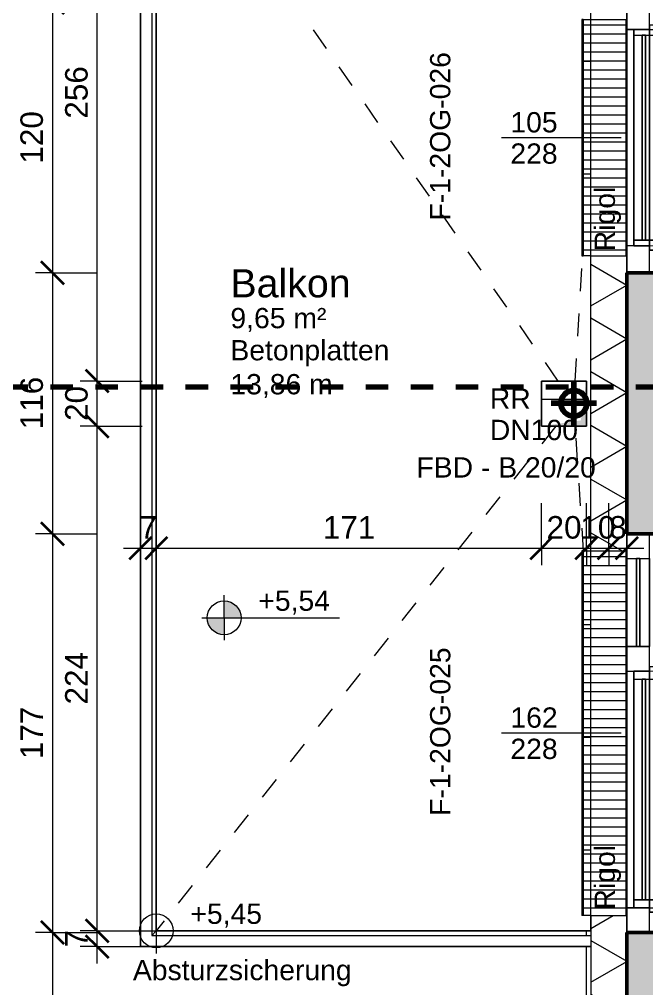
# Model space of a CAD drawing. Header units: metres. Extents: x 3 to 50, y 58.8 to 100.4.
# Drawn here: x 5.125 to 7.91, y 82.202 to 86.504 of the extents above; entities that cross this region are included whole.
import ezdxf

# ---------------------------------------------------------------- set-up
doc = ezdxf.new("R2010")
doc.units = ezdxf.units.M
for name, pattern in [('Achse', [0.009, 0.005, -0.002, 0, -0.002]), ('Verdeckt', [0.003, 0.002, -0.001]), ('Verdeckt Unten', [0.005, 0.003, -0.002])]:
    doc.linetypes.add(name, pattern=pattern)
for name, color, linetype, lineweight in [('A-DETL-GENF_', 92, 'Continuous', 13), ('A-FLOR-HRAL', 11, 'Continuous', 5), ('A-GLAZ-IDEN_', 152, 'Continuous', 9), ('A_2D', 7, 'Continuous', 13), ('A_Bemassung-50_', 4, 'Continuous', 9), ('A_Bemassung_', 4, 'Continuous', 9), ('A_Beschriftung_', 7, 'Continuous', 9), ('A_Decken', 8, 'Continuous', 13), ('A_Durchbruch_', 7, 'Continuous', 5), ('A_Gelaender', 7, 'Continuous', 13), ('A_Raeume', 7, 'Continuous', 13), ('A_Raeume_', 7, 'Continuous', 5), ('A_Raeume_Beschriftung_', 7, 'Continuous', 9), ('A_Waende', 7, 'Continuous', 13), ('G-ANNO-DIMS_', 111, 'Continuous', 9), ('G-ANNO-SYMB_', 111, 'Continuous', 9), ('M-EQPM', 50, 'Continuous', 5), ('M-EQPM-IDEN_', 50, 'Continuous', 9), ('P-PIPE', 3, 'Continuous', 5), ('P-PIPE-CNTR', 3, 'Continuous', 5), ('P-PIPE-IDEN_', 2, 'Continuous', 9), ('Text', 130, 'Continuous', 9)]:
    doc.layers.add(name, color=color, linetype=linetype, lineweight=lineweight)
doc.styles.add('Arial_2', font='arial.ttf', dxfattribs={"height": 0.125})
doc.styles.add('Arial_3', font='arial.ttf', dxfattribs={"height": 0.09})
doc.styles.add('Arial_5', font='arial.ttf', dxfattribs={"height": 0.1})
doc.dimstyles.new('WGA-Bemaßung', dxfattribs={"dimscale": 0.3048, "dimtxt": 0.102026, "dimasz": 0.328084, "dimexe": 0.246063, "dimexo": 0.0625, "dimgap": 0.04101, "dimtad": 1, "dimdec": 1, "dimlfac": 100, "dimrnd": 0.5, "dimdsep": 46, "dimtxsty": 'Arial_5', "dimblk1": 'OBLIQUE', "dimblk2": 'OBLIQUE', "dimsah": 1, "dimcen": 0.09, "dimdle": 0.246063, "dimazin": 2, "dimtfac": 1, "dimtdec": 4, "dimtix": 1, "dimtmove": 0, "dimatfit": 3, "dimfxl": 0.656168, "dimfxlon": 1, "dimtvp": 1, "dimtolj": 1, "dimtzin": 0, "dimarcsym": 2})
doc.dimstyles.new('WGA-Bemaßung_4', dxfattribs={"dimscale": 0.3048, "dimtxt": 0.102026, "dimasz": 0.328084, "dimexe": 0.246063, "dimexo": 0.0625, "dimgap": 0.04101, "dimtad": 1, "dimdec": 1, "dimlfac": 100, "dimrnd": 0.5, "dimdsep": 46, "dimtxsty": 'Arial_5', "dimblk1": 'OBLIQUE', "dimblk2": 'OBLIQUE', "dimsah": 1, "dimcen": 0.09, "dimdle": 0.246063, "dimazin": 2, "dimtfac": 1, "dimtdec": 4, "dimtix": 1, "dimtmove": 0, "dimatfit": 3, "dimfxl": 0.656168, "dimfxlon": 1, "dimtvp": 1, "dimtolj": 1, "dimtzin": 0, "dimarcsym": 2})
pattern_1 = [(270, (0, 0.6096), (0.04, 0), [])]

# ---------------------------------------------------------------- blocks, each defined once
blk = doc.blocks.new('Geländer - Geländer-3422997-263_PP_02OG_BT1')
at = {"layer": 'A_Gelaender', "lineweight": 5}
for p, q in [((5.7327, 82.458), (5.7327, 87.458)), ((5.7127, 82.438), (5.7327, 82.458)), ((7.6627, 82.458), (5.7327, 82.458))]:
    blk.add_line(p, q, dxfattribs=at)
blk = doc.blocks.new('Typ des oberen Holms - Oberer Geländerholm_Innen_-3423006-263_PP_02OG_BT1')
at = {"layer": 'A_Gelaender', "lineweight": 5}
for p, q in [((5.6627, 82.388), (5.6627, 87.528)), ((5.7127, 87.478), (5.7127, 82.438)), ((5.7127, 82.438), (7.6627, 82.438)), ((7.6627, 82.388), (5.6627, 82.388))]:
    blk.add_line(p, q, dxfattribs=at)
blk = doc.blocks.new('Typ des oberen Holms - Oberer Geländerholm_Innen_-V4-263_PP_02OG_BT1')
at = {"layer": 'A_Gelaender', "lineweight": 5}
for p, q in [((5.6627, 87.528), (5.6627, 82.388)), ((5.7127, 87.478), (5.7127, 82.438)), ((5.7127, 82.438), (7.6627, 82.438)), ((5.6627, 82.388), (7.6627, 82.388))]:
    blk.add_line(p, q, dxfattribs=at)
blk = doc.blocks.new('HLS_Rigol - 20x8cm-V62-263_PP_02OG_BT1')
at = {"layer": 'M-EQPM'}
h = blk.add_hatch(dxfattribs=at)
h.set_pattern_fill('FP_101', color=256, style=0, pattern_type=2)
h.set_pattern_definition(pattern_1)
h.paths.add_polyline_path([(1.05, -0.095), (1.05, 0.095), (0, 0.095), (0, -0.095), (1.045, -0.095)])
for p, q in [((0.0006, 0.1), (0, 0.1)), ((0, 0.1), (1.05, 0.1)), ((0, 0.1), (1.05, 0.1)), ((0, 0.097), (1.05, 0.097)), ((0, 0.095), (1.05, 0.095)), ((0, -0.095), (0, -0.06)), ((1.05, -0.06), (1.05, -0.095)), ((0, -0.095), (1.05, -0.095)), ((0, -0.097), (0, -0.095)), ((0, -0.095), (0, -0.1)), ((0, -0.1), (0, -0.097)), ((0, -0.097), (1.05, -0.097)), ((0, -0.1), (1.05, -0.1)), ((0, -0.1), (1.05, -0.1)), ((0, -0.1), (1.05, -0.1)), ((1.05, -0.1), (1.05, -0.095)), ((1.05, -0.095), (1.05, -0.097)), ((1.05, -0.097), (1.05, -0.1))]:
    blk.add_line(p, q, dxfattribs=at)
blk = doc.blocks.new('HLS_Rigol - 20x8cm-V63-263_PP_02OG_BT1')
at = {"layer": 'M-EQPM'}
h = blk.add_hatch(dxfattribs=at)
h.set_pattern_fill('FP_101', color=256, style=0, pattern_type=2)
h.set_pattern_definition(pattern_1)
h.paths.add_polyline_path([(1.62, -0.0861), (1.62, 0.095), (0, 0.095), (0, -0.095), (1.62, -0.095)])
for p, q in [((0, 0.1), (1.62, 0.1)), ((0, 0.1), (1.62, 0.1)), ((0, 0.097), (1.62, 0.097)), ((0, 0.095), (1.62, 0.095)), ((0, -0.095), (0, -0.06)), ((1.62, -0.06), (1.62, -0.095)), ((0, -0.095), (1.62, -0.095)), ((0, -0.097), (0, -0.095)), ((0, -0.1), (0, -0.097)), ((0, -0.097), (0, -0.1)), ((0, -0.097), (1.62, -0.097)), ((0, -0.1), (1.62, -0.1)), ((0, -0.1), (1.62, -0.1)), ((0, -0.1), (1.62, -0.1)), ((1.62, -0.095), (1.62, -0.097)), ((1.62, -0.097), (1.62, -0.1))]:
    blk.add_line(p, q, dxfattribs=at)
blk = doc.blocks.new('Symbol_Schatten - Bodendurchbruch_Schatten-8269585-263_PP_02OG_BT1')
at = {"layer": 'A_2D'}
for p, q in [((0.1, 0.1), (0.1, -0.1)), ((0.1, -0.1), (-0.1, -0.1))]:
    blk.add_line(p, q, dxfattribs=at)
at = {"layer": 'A_Durchbruch_'}
for p, q in [((0.1, -0.1), (0.1, 0.1)), ((-0.1, -0.1), (0.1, -0.1))]:
    blk.add_line(p, q, dxfattribs=at)
blk = doc.blocks.new('Symbol_Schatten - Bodendurchbruch_Schatten-V105-263_PP_02OG_BT1')
at = {"layer": 'A-DETL-GENF_'}
h = blk.add_hatch(color=256, dxfattribs=at)
h.paths.add_polyline_path([(0.0359, 0.1), (-0.1, 0.1), (-0.0995, 0.0135), (-0.0938, 0.0273), (-0.0847, 0.0391), (-0.0796, 0.0431), (-0.075, 0.075), (0.1, 0.1)])
h.paths.add_polyline_path([(-0.1, -0.0124), (-0.0995, -0.0966), (-0.0906, -0.0341), (-0.0943, -0.0288), (-0.0995, -0.0161)])
at = {"layer": 'A_2D'}
for p, q in [((-0.1, 0.0098), (-0.1, 0.1)), ((-0.1, 0.1), (0.1, 0.1)), ((0.1, 0.1), (0.1, -0.1)), ((-0.1, -0.1), (-0.1, -0.0124)), ((0.1, -0.1), (-0.1, -0.1))]:
    blk.add_line(p, q, dxfattribs=at)
at = {"layer": 'A_Durchbruch_'}
for p, q in [((0.1, 0.1), (-0.1, 0.1)), ((-0.1, 0.1), (-0.1, 0.0098)), ((0.1, -0.1), (0.1, 0.1)), ((-0.1, -0.0124), (-0.1, -0.1)), ((-0.1, -0.1), (0.1, -0.1))]:
    blk.add_line(p, q, dxfattribs=at)
blk = doc.blocks.new('Fens_Tuer_2tlg - DK_DF_SL_1770x2680_Terrassentür-10159009-263_PP_02OG_BT1')
at = {"layer": 'A_2D', "lineweight": 5}
for p, q in [((-0.81, 0.26), (0.81, 0.26)), ((-0.885, 0.1), (0.885, 0.1)), ((0.885, 0.1), (-0.885, 0.1)), ((-0.885, 0.1), (-0.885, -0.1)), ((-0.885, -0.1), (-0.885, 0.1)), ((-0.775, 0.1), (-0.885, 0.1)), ((-0.885, 0.1), (-0.885, 0)), ((-0.885, 0.1), (-0.885, 0)), ((0.885, 0.1), (-0.885, 0.1)), ((-0.775, 0), (-0.775, 0.1)), ((-0.775, 0.1), (-0.775, 0)), ((-0.775, 0.1), (0.275, 0.1)), ((0.385, 0.1), (0.275, 0.1)), ((0.275, 0.1), (0.275, 0)), ((0.275, 0.1), (0.275, 0)), ((0.385, 0), (0.385, 0.1)), ((0.385, 0.1), (0.385, 0)), ((0.385, 0.1), (0.775, 0.1)), ((0.885, 0.1), (0.775, 0.1)), ((0.775, 0.1), (0.775, 0)), ((0.775, 0.1), (0.775, 0)), ((0.885, -0.1), (0.885, 0.1)), ((0.885, 0.1), (0.885, -0.1)), ((0.885, 0), (0.885, 0.1)), ((0.885, 0.1), (0.885, 0)), ((-0.74, 0.07), (-0.775, 0.07)), ((-0.775, 0.07), (-0.775, 0)), ((-0.775, 0.07), (0.275, 0.07)), ((-0.775, 0), (-0.775, 0.07)), ((-0.74, -0.02), (-0.74, 0.07)), ((0.24, 0.07), (-0.74, 0.07)), ((-0.74, 0.07), (-0.74, -0.02)), ((0.24, 0.07), (0.24, -0.02)), ((0.275, 0.07), (0.24, 0.07)), ((0.24, 0.07), (0.24, -0.02)), ((0.275, 0), (0.275, 0.07)), ((0.275, 0), (0.275, 0.07)), ((0.775, 0.057), (0.385, 0.057)), ((0.385, 0.057), (0.385, 0.043)), ((0.385, 0.043), (0.385, 0.057)), ((0.385, 0.057), (0.775, 0.057)), ((0.775, 0.043), (0.775, 0.057)), ((0.775, 0.057), (0.775, 0.043)), ((-0.885, 0), (-0.775, 0)), ((-0.885, 0), (0.885, 0)), ((-0.775, 0), (-0.795, 0)), ((-0.795, 0), (-0.795, -0.02)), ((-0.795, -0.02), (-0.795, 0)), ((-0.795, 0), (0.295, 0)), ((-0.775, 0), (-0.775, -1.05)), ((0.275, 0), (-0.775, 0)), ((0.275, 0), (-0.775, 0)), ((0.24, 0.032), (-0.74, 0.032)), ((-0.74, 0.032), (-0.74, 0.018)), ((-0.74, 0.018), (-0.74, 0.032)), ((-0.74, 0.032), (0.24, 0.032)), ((-0.74, 0.018), (0.24, 0.018)), ((0.24, 0.018), (-0.74, 0.018)), ((0.24, 0.018), (0.24, 0.032)), ((0.24, 0.032), (0.24, 0.018)), ((0.295, 0), (0.275, 0)), ((0.275, 0), (0.385, 0)), ((0.295, -0.02), (0.295, 0)), ((0.295, -0.02), (0.295, 0)), ((0.385, 0.043), (0.775, 0.043)), ((0.775, 0.043), (0.385, 0.043)), ((0.775, 0), (0.385, 0)), ((0.775, 0), (0.885, 0)), ((-0.795, -0.02), (-0.74, -0.02)), ((0.295, -0.02), (-0.795, -0.02)), ((-0.74, -0.02), (0.24, -0.02)), ((0.24, -0.02), (0.295, -0.02)), ((-0.885, -0.1), (0.885, -0.1)), ((-0.885, -0.1), (0.885, -0.1)), ((-0.885, -0.1), (0.885, -0.1))]:
    blk.add_line(p, q, dxfattribs=at)
blk.add_arc((-0.775, 0), 1.05, 270, 0, dxfattribs=at)
blk = doc.blocks.new('Fens_Tuer_1tlg - DK_SL_1200x2680_Terrasentür normal-10156614-263_PP_02OG_BT1')
at = {"layer": 'A_2D', "lineweight": 5}
for p, q in [((-0.525, 0.26), (0.525, 0.26)), ((-0.6, 0.1), (0.6, 0.1)), ((0.6, 0.1), (-0.6, 0.1)), ((-0.6, 0.1), (-0.6, -0.1)), ((-0.6, -0.1), (-0.6, 0.1)), ((-0.48, 0.1), (-0.6, 0.1)), ((-0.6, 0.1), (-0.6, 0)), ((0.6, 0.1), (-0.6, 0.1)), ((-0.6, 0), (-0.6, 0.1)), ((-0.48, 0), (-0.48, 0.1)), ((-0.48, 0.1), (0.48, 0.1)), ((-0.48, 0), (-0.48, 0.1)), ((0.6, 0.1), (0.48, 0.1)), ((0.48, 0.1), (0.48, 0)), ((0.48, 0), (0.48, 0.1)), ((0.6, -0.1), (0.6, 0.1)), ((0.6, 0.1), (0.6, -0.1)), ((0.6, 0), (0.6, 0.1)), ((0.6, 0), (0.6, 0.1)), ((-0.455, 0.07), (-0.48, 0.07)), ((-0.48, 0.07), (-0.48, 0)), ((-0.48, 0.07), (0.48, 0.07)), ((-0.48, 0), (-0.48, 0.07)), ((-0.455, -0.02), (-0.455, 0.07)), ((0.455, 0.07), (-0.455, 0.07)), ((-0.455, 0.07), (-0.455, -0.02)), ((0.455, 0.07), (0.455, -0.02)), ((0.48, 0.07), (0.455, 0.07)), ((0.455, 0.07), (0.455, -0.02)), ((0.48, 0), (0.48, 0.07)), ((0.48, 0), (0.48, 0.07)), ((0.455, 0.032), (-0.455, 0.032)), ((-0.455, 0.032), (-0.455, 0.018)), ((-0.455, 0.018), (-0.455, 0.032)), ((-0.455, 0.032), (0.455, 0.032)), ((-0.455, 0.018), (0.455, 0.018)), ((0.455, 0.018), (-0.455, 0.018)), ((0.455, 0.018), (0.455, 0.032)), ((0.455, 0.032), (0.455, 0.018)), ((-0.6, 0), (-0.48, 0)), ((-0.6, 0), (0.6, 0)), ((-0.48, 0), (-0.5, 0)), ((-0.5, 0), (-0.5, -0.02)), ((-0.5, -0.02), (-0.5, 0)), ((-0.5, 0), (0.5, 0)), ((-0.5, -0.02), (-0.455, -0.02)), ((0.5, -0.02), (-0.5, -0.02)), ((0.48, 0), (-0.48, 0)), ((0.48, 0), (-0.48, 0)), ((-0.455, -0.02), (0.455, -0.02)), ((0.455, -0.02), (0.5, -0.02)), ((0.48, 0), (0.48, -0.96)), ((0.5, 0), (0.48, 0)), ((0.48, 0), (0.6, 0)), ((0.5, -0.02), (0.5, 0)), ((0.5, -0.02), (0.5, 0)), ((-0.6, -0.1), (0.6, -0.1)), ((-0.6, -0.1), (0.6, -0.1)), ((-0.6, -0.1), (0.6, -0.1))]:
    blk.add_line(p, q, dxfattribs=at)
blk.add_arc((0.48, 0), 0.96, 180, 270, dxfattribs=at)
blk = doc.blocks.new('Höhenkoten - 018-55641-263_PP_02OG_BT1')
at = {"layer": 'G-ANNO-DIMS_'}
h = blk.add_hatch(color=256, dxfattribs=at)
edge = h.paths.add_edge_path()
edge.add_line((0, 0), (0, 0.0015))
edge.add_arc((0, 0), 0.0015, 0, 90, ccw=False)
edge.add_line((0.0015, 0), (0, 0))
h = blk.add_hatch(color=256, dxfattribs=at)
edge = h.paths.add_edge_path()
edge.add_line((0, 0), (0, -0.0015))
edge.add_arc((0, 0), 0.0015, 180, 270, ccw=False)
edge.add_line((-0.0015, 0), (0, 0))
for p, q in [((0, 0), (0, 0.002)), ((-0.002, 0), (0.010242, 0)), ((0, 0), (0, -0.002))]:
    blk.add_line(p, q, dxfattribs=at)
blk.add_circle((0, 0), 0.0015, dxfattribs=at)
blk = doc.blocks.new('BS_Fens_PP - oben-2843217-263_PP_02OG_BT1')
at = {"layer": 'A-GLAZ-IDEN_'}
blk.add_line((0, 0.000124), (0, 0.010761), dxfattribs=at)
blk = doc.blocks.new('DIMBLOCK301-263_PP_02OG_BT1')
at = {"layer": 'A_Bemassung-50_', "lineweight": 35, "transparency": 16777216}
for p, q in [((5.2718, 86.5786), (5.2218, 86.6286)), ((5.2718, 86.5786), (5.3218, 86.5286)), ((5.2718, 85.3786), (5.2218, 85.4286)), ((5.2718, 85.3786), (5.3218, 85.3286))]:
    blk.add_line(p, q, dxfattribs=at)
at = {"layer": 'A_Bemassung-50_', "transparency": 16777216}
for p, q in [((5.2718, 86.5786), (5.1968, 86.5786)), ((5.2718, 86.5786), (5.2718, 85.3786)), ((5.2718, 86.5786), (5.4718, 86.5786)), ((5.2718, 85.3786), (5.1968, 85.3786)), ((5.2718, 85.3786), (5.4718, 85.3786))]:
    blk.add_line(p, q, dxfattribs=at)
at = {"layer": 'A_Bemassung-50_', "color": 0, "transparency": 16777216, "insert": (5.1294, 85.8632), "char_height": 0.1, "width": 0.276883, "attachment_point": 1, "rotation": 90, "line_spacing_factor": 0.941778, "style": 'Arial_5'}
blk.add_mtext('120', dxfattribs=at)
blk = doc.blocks.new('_Oblique')
at = {"color": 0, "linetype": 'ByBlock', "lineweight": -2}
blk.add_line((-0.5, -0.5), (0.5, 0.5), dxfattribs=at)
blk = doc.blocks.new('DIMBLOCK302-263_PP_02OG_BT1')
at = {"layer": 'A_Bemassung-50_', "lineweight": 35, "transparency": 16777216}
for p, q in [((5.2718, 85.3786), (5.2218, 85.4286)), ((5.2718, 85.3786), (5.3218, 85.3286)), ((5.2718, 84.2205), (5.2218, 84.2705)), ((5.2718, 84.2205), (5.3218, 84.1705))]:
    blk.add_line(p, q, dxfattribs=at)
at = {"layer": 'A_Bemassung-50_', "transparency": 16777216}
for p, q in [((5.2718, 85.3786), (5.1968, 85.3786)), ((5.2718, 85.3786), (5.2718, 84.2205)), ((5.2718, 85.3786), (5.4718, 85.3786)), ((5.2718, 84.2205), (5.1968, 84.2205)), ((5.2718, 84.2205), (5.4718, 84.2205))]:
    blk.add_line(p, q, dxfattribs=at)
at = {"layer": 'A_Bemassung-50_', "color": 0, "transparency": 16777216, "insert": (5.1294, 84.6842), "char_height": 0.1, "width": 0.276883, "attachment_point": 1, "rotation": 90, "line_spacing_factor": 0.941778, "style": 'Arial_5'}
blk.add_mtext('116', dxfattribs=at)
blk = doc.blocks.new('DIMBLOCK303-263_PP_02OG_BT1')
at = {"layer": 'A_Bemassung-50_', "lineweight": 35, "transparency": 16777216}
for p, q in [((5.2718, 84.2205), (5.2218, 84.2705)), ((5.2718, 84.2205), (5.3218, 84.1705)), ((5.2718, 82.4505), (5.2218, 82.5005)), ((5.2718, 82.4505), (5.3218, 82.4005))]:
    blk.add_line(p, q, dxfattribs=at)
at = {"layer": 'A_Bemassung-50_', "transparency": 16777216}
for p, q in [((5.2718, 84.2205), (5.1968, 84.2205)), ((5.2718, 84.2205), (5.2718, 82.4505)), ((5.2718, 84.2205), (5.4718, 84.2205)), ((5.2718, 82.4505), (5.1968, 82.4505)), ((5.2718, 82.4505), (5.4718, 82.4505))]:
    blk.add_line(p, q, dxfattribs=at)
at = {"layer": 'A_Bemassung-50_', "color": 0, "transparency": 16777216, "insert": (5.1294, 83.2201), "char_height": 0.1, "width": 0.276883, "attachment_point": 1, "rotation": 90, "line_spacing_factor": 0.941778, "style": 'Arial_5'}
blk.add_mtext('177', dxfattribs=at)
blk = doc.blocks.new('DIMBLOCK304-263_PP_02OG_BT1')
at = {"layer": 'A_Bemassung-50_', "lineweight": 35, "transparency": 16777216}
for p, q in [((5.2718, 82.4505), (5.2218, 82.5005)), ((5.2718, 82.4505), (5.3218, 82.4005)), ((5.2718, 79.3149), (5.2218, 79.3649)), ((5.2718, 79.3149), (5.3218, 79.2649))]:
    blk.add_line(p, q, dxfattribs=at)
at = {"layer": 'A_Bemassung-50_', "transparency": 16777216}
for p, q in [((5.2718, 82.4505), (5.1968, 82.4505)), ((5.2718, 82.4505), (5.2718, 79.3149)), ((5.2718, 82.4505), (5.4718, 82.4505)), ((5.2718, 79.3149), (5.1968, 79.3149)), ((5.2718, 79.3149), (5.4718, 79.3149))]:
    blk.add_line(p, q, dxfattribs=at)
at = {"layer": 'A_Bemassung-50_', "color": 0, "transparency": 16777216, "insert": (5.1294, 80.7092), "char_height": 0.1, "width": 0.416266, "attachment_point": 1, "rotation": 90, "line_spacing_factor": 0.941778, "style": 'Arial_5'}
blk.add_mtext('313,5', dxfattribs=at)
blk = doc.blocks.new('DIMBLOCK697-263_PP_02OG_BT1')
at = {"layer": 'A_Bemassung-50_', "lineweight": 35, "transparency": 16777216}
for p, q in [((5.4702, 82.458), (5.4202, 82.508)), ((5.4702, 82.388), (5.4202, 82.438)), ((5.4702, 82.458), (5.5202, 82.408)), ((5.4702, 82.388), (5.5202, 82.338))]:
    blk.add_line(p, q, dxfattribs=at)
at = {"layer": 'A_Bemassung-50_', "transparency": 16777216}
for p, q in [((5.4702, 82.458), (5.3952, 82.458)), ((5.4702, 82.313), (5.4702, 82.458)), ((5.4702, 82.458), (5.6702, 82.458)), ((5.4702, 82.388), (5.3952, 82.388)), ((5.4702, 82.388), (5.6702, 82.388))]:
    blk.add_line(p, q, dxfattribs=at)
at = {"layer": 'A_Bemassung-50_', "color": 0, "transparency": 16777216, "insert": (5.3279, 82.3845), "char_height": 0.1, "width": 0.092294, "attachment_point": 1, "rotation": 90, "line_spacing_factor": 0.941778, "style": 'Arial_5'}
blk.add_mtext('7', dxfattribs=at)
blk = doc.blocks.new('DIMBLOCK698-263_PP_02OG_BT1')
at = {"layer": 'A_Bemassung-50_', "lineweight": 35, "transparency": 16777216}
for p, q in [((5.4702, 84.6983), (5.4202, 84.7483)), ((5.4702, 84.6983), (5.5202, 84.6483)), ((5.4702, 82.458), (5.4202, 82.508)), ((5.4702, 82.458), (5.5202, 82.408))]:
    blk.add_line(p, q, dxfattribs=at)
at = {"layer": 'A_Bemassung-50_', "transparency": 16777216}
for p, q in [((5.4702, 84.6983), (5.3952, 84.6983)), ((5.4702, 82.458), (5.4702, 84.6983)), ((5.4702, 84.6983), (5.6702, 84.6983)), ((5.4702, 82.458), (5.3952, 82.458)), ((5.4702, 82.458), (5.6702, 82.458))]:
    blk.add_line(p, q, dxfattribs=at)
at = {"layer": 'A_Bemassung-50_', "color": 0, "transparency": 16777216, "insert": (5.3279, 83.4628), "char_height": 0.1, "width": 0.276883, "attachment_point": 1, "rotation": 90, "line_spacing_factor": 0.941778, "style": 'Arial_5'}
blk.add_mtext('224', dxfattribs=at)
blk = doc.blocks.new('DIMBLOCK699-263_PP_02OG_BT1')
at = {"layer": 'A_Bemassung-50_', "lineweight": 35, "transparency": 16777216}
for p, q in [((5.4702, 84.8983), (5.4202, 84.9483)), ((5.4702, 84.8983), (5.5202, 84.8483)), ((5.4702, 84.6983), (5.4202, 84.7483)), ((5.4702, 84.6983), (5.5202, 84.6483))]:
    blk.add_line(p, q, dxfattribs=at)
at = {"layer": 'A_Bemassung-50_', "transparency": 16777216}
for p, q in [((5.4702, 84.8983), (5.3952, 84.8983)), ((5.4702, 84.6983), (5.4702, 84.8983)), ((5.4702, 84.8983), (5.6702, 84.8983)), ((5.4702, 84.6983), (5.3952, 84.6983)), ((5.4702, 84.6983), (5.6702, 84.6983))]:
    blk.add_line(p, q, dxfattribs=at)
at = {"layer": 'A_Bemassung-50_', "color": 0, "transparency": 16777216, "insert": (5.3279, 84.7213), "char_height": 0.1, "width": 0.184588, "attachment_point": 1, "rotation": 90, "line_spacing_factor": 0.941778, "style": 'Arial_5'}
blk.add_mtext('20', dxfattribs=at)
blk = doc.blocks.new('DIMBLOCK700-263_PP_02OG_BT1')
at = {"layer": 'A_Bemassung-50_', "lineweight": 35, "transparency": 16777216}
for p, q in [((5.4702, 87.458), (5.4202, 87.508)), ((5.4702, 87.458), (5.5202, 87.408)), ((5.4702, 84.8983), (5.4202, 84.9483)), ((5.4702, 84.8983), (5.5202, 84.8483))]:
    blk.add_line(p, q, dxfattribs=at)
at = {"layer": 'A_Bemassung-50_', "transparency": 16777216}
for p, q in [((5.4702, 87.458), (5.3952, 87.458)), ((5.4702, 84.8983), (5.4702, 87.458)), ((5.4702, 87.458), (5.6702, 87.458)), ((5.4702, 84.8983), (5.3952, 84.8983)), ((5.4702, 84.8983), (5.6702, 84.8983))]:
    blk.add_line(p, q, dxfattribs=at)
at = {"layer": 'A_Bemassung-50_', "color": 0, "transparency": 16777216, "insert": (5.3279, 86.0628), "char_height": 0.1, "width": 0.276883, "attachment_point": 1, "rotation": 90, "line_spacing_factor": 0.941778, "style": 'Arial_5'}
blk.add_mtext('256', dxfattribs=at)
blk = doc.blocks.new('DIMBLOCK702-263_PP_02OG_BT1')
at = {"layer": 'A_Bemassung-50_', "transparency": 16777216}
for p, q in [((5.6627, 84.1567), (5.6627, 84.3567)), ((5.7327, 84.1567), (5.7327, 84.3567)), ((5.5877, 84.1567), (5.7327, 84.1567)), ((5.6627, 84.1567), (5.6627, 84.0817)), ((5.7327, 84.1567), (5.7327, 84.0817))]:
    blk.add_line(p, q, dxfattribs=at)
at = {"layer": 'A_Bemassung-50_', "lineweight": 35, "transparency": 16777216}
for p, q in [((5.6627, 84.1567), (5.7127, 84.2067)), ((5.7327, 84.1567), (5.7827, 84.2067)), ((5.6627, 84.1567), (5.6127, 84.1067)), ((5.7327, 84.1567), (5.6827, 84.1067))]:
    blk.add_line(p, q, dxfattribs=at)
at = {"layer": 'A_Bemassung-50_', "color": 0, "transparency": 16777216, "insert": (5.6592, 84.299), "char_height": 0.1, "width": 0.092294, "attachment_point": 1, "line_spacing_factor": 0.941778, "style": 'Arial_5'}
blk.add_mtext('7', dxfattribs=at)
blk = doc.blocks.new('DIMBLOCK703-263_PP_02OG_BT1')
at = {"layer": 'A_Bemassung-50_', "transparency": 16777216}
for p, q in [((5.7327, 84.1567), (5.7327, 84.3567)), ((7.4427, 84.1567), (7.4427, 84.3567)), ((5.7327, 84.1567), (7.4427, 84.1567)), ((5.7327, 84.1567), (5.7327, 84.0817)), ((7.4427, 84.1567), (7.4427, 84.0817))]:
    blk.add_line(p, q, dxfattribs=at)
at = {"layer": 'A_Bemassung-50_', "lineweight": 35, "transparency": 16777216}
for p, q in [((5.7327, 84.1567), (5.7827, 84.2067)), ((7.4427, 84.1567), (7.4927, 84.2067)), ((5.7327, 84.1567), (5.6827, 84.1067)), ((7.4427, 84.1567), (7.3927, 84.1067))]:
    blk.add_line(p, q, dxfattribs=at)
at = {"layer": 'A_Bemassung-50_', "color": 0, "transparency": 16777216, "insert": (6.4723, 84.299), "char_height": 0.1, "width": 0.276883, "attachment_point": 1, "line_spacing_factor": 0.941778, "style": 'Arial_5'}
blk.add_mtext('171', dxfattribs=at)
blk = doc.blocks.new('DIMBLOCK704-263_PP_02OG_BT1')
at = {"layer": 'A_Bemassung-50_', "transparency": 16777216}
for p, q in [((7.4427, 84.1567), (7.4427, 84.3567)), ((7.6427, 84.1567), (7.6427, 84.3567)), ((7.4427, 84.1567), (7.6427, 84.1567)), ((7.4427, 84.1567), (7.4427, 84.0817)), ((7.6427, 84.1567), (7.6427, 84.0817))]:
    blk.add_line(p, q, dxfattribs=at)
at = {"layer": 'A_Bemassung-50_', "lineweight": 35, "transparency": 16777216}
for p, q in [((7.4427, 84.1567), (7.4927, 84.2067)), ((7.6427, 84.1567), (7.6927, 84.2067)), ((7.4427, 84.1567), (7.3927, 84.1067)), ((7.6427, 84.1567), (7.5927, 84.1067))]:
    blk.add_line(p, q, dxfattribs=at)
at = {"layer": 'A_Bemassung-50_', "color": 0, "transparency": 16777216, "insert": (7.4658, 84.299), "char_height": 0.1, "width": 0.184588, "attachment_point": 1, "line_spacing_factor": 0.941778, "style": 'Arial_5'}
blk.add_mtext('20', dxfattribs=at)
blk = doc.blocks.new('DIMBLOCK705-263_PP_02OG_BT1')
at = {"layer": 'A_Bemassung-50_', "transparency": 16777216}
for p, q in [((7.6427, 84.1567), (7.6427, 84.3567)), ((7.7427, 84.1567), (7.7427, 84.3567)), ((7.6427, 84.1567), (7.7427, 84.1567)), ((7.6427, 84.1567), (7.6427, 84.0817)), ((7.7427, 84.1567), (7.7427, 84.0817))]:
    blk.add_line(p, q, dxfattribs=at)
at = {"layer": 'A_Bemassung-50_', "lineweight": 35, "transparency": 16777216}
for p, q in [((7.6427, 84.1567), (7.6927, 84.2067)), ((7.7427, 84.1567), (7.7927, 84.2067)), ((7.6427, 84.1567), (7.5927, 84.1067)), ((7.7427, 84.1567), (7.6927, 84.1067))]:
    blk.add_line(p, q, dxfattribs=at)
at = {"layer": 'A_Bemassung-50_', "color": 0, "transparency": 16777216, "insert": (7.6158, 84.299), "char_height": 0.1, "width": 0.184588, "attachment_point": 1, "line_spacing_factor": 0.941778, "style": 'Arial_5'}
blk.add_mtext('10', dxfattribs=at)
blk = doc.blocks.new('DIMBLOCK706-263_PP_02OG_BT1')
at = {"layer": 'A_Bemassung-50_', "transparency": 16777216}
for p, q in [((7.7427, 84.1567), (7.7427, 84.3567)), ((7.8227, 84.1567), (7.8227, 84.3567)), ((7.7427, 84.1567), (7.8977, 84.1567)), ((7.7427, 84.1567), (7.7427, 84.0817)), ((7.8227, 84.1567), (7.8227, 84.0817))]:
    blk.add_line(p, q, dxfattribs=at)
at = {"layer": 'A_Bemassung-50_', "lineweight": 35, "transparency": 16777216}
for p, q in [((7.7427, 84.1567), (7.7927, 84.2067)), ((7.8227, 84.1567), (7.8727, 84.2067)), ((7.7427, 84.1567), (7.6927, 84.1067)), ((7.8227, 84.1567), (7.7727, 84.1067))]:
    blk.add_line(p, q, dxfattribs=at)
at = {"layer": 'A_Bemassung-50_', "color": 0, "transparency": 16777216, "insert": (7.7442, 84.299), "char_height": 0.1, "width": 0.092294, "attachment_point": 1, "line_spacing_factor": 0.941778, "style": 'Arial_5'}
blk.add_mtext('8', dxfattribs=at)
blk = doc.blocks.new('Höhenkoten - 018-55644-263_PP_02OG_BT1')
at = {"layer": 'G-ANNO-DIMS_'}
for p, q in [((0, 0), (0, 0.002)), ((-0.002, 0), (0.010242, 0)), ((0, 0), (0, -0.002))]:
    blk.add_line(p, q, dxfattribs=at)
blk.add_circle((0, 0), 0.0015, dxfattribs=at)

msp = doc.modelspace()

# ---------------------------------------------------------------- hatches: boundary and pattern name
at = {"layer": 'A-DETL-GENF_', "lineweight": 5}
h = msp.add_hatch(dxfattribs=at)
h.set_pattern_fill('FP_176', color=252, style=0, pattern_type=2)
h.set_pattern_definition([(90, (-1.337, 1.318), (-0.5, 0), []), (180, (-1.337, 1.318), (-1e-16, -0.5), [])])
h.paths.add_polyline_path([(15.5752, 68.888), (15.5777, 68.888), (15.5777, 70.818), (15.5752, 70.818), (15.5752, 69.2271)])
h.paths.add_polyline_path([(38.4984, 70.598), (38.6734, 70.623), (38.6984, 70.798), (38.4984, 70.798), (38.4984, 70.6116)])
h.paths.add_polyline_path([(11.2327, 70.598), (11.4077, 70.623), (11.4327, 70.798), (11.2327, 70.798), (11.2327, 70.623)])
h.paths.add_polyline_path([(19.1702, 70.598), (19.3452, 70.623), (19.3702, 70.798), (19.1702, 70.798), (19.1702, 70.623)])
h.paths.add_polyline_path([(41.2405, 70.778), (41.2405, 70.818), (39.6205, 70.818), (39.6205, 70.778), (40.03, 70.778)])
h.paths.add_polyline_path([(36.7527, 70.778), (37.5773, 70.778), (37.5773, 70.818), (36.5273, 70.818), (36.5273, 70.778)])
h.paths.add_polyline_path([(18.4602, 70.778), (18.4601, 70.818), (16.8402, 70.818), (16.8402, 70.778), (18.3532, 70.778)])
h.paths.add_polyline_path([(8.7452, 70.778), (10.3652, 70.778), (10.3652, 70.818), (8.7452, 70.818), (8.7452, 70.781)])
h.paths.add_polyline_path([(8.0077, 70.798), (8.0077, 70.818), (7.9227, 70.818), (7.9227, 70.798)])
h.paths.add_polyline_path([(41.8846, 70.813), (41.9182, 70.813), (41.9258, 70.818), (41.8435, 70.818), (41.8435, 70.813), (41.8795, 70.813)])
h.paths.add_polyline_path([(7.6627, 82.5255), (7.6627, 84.1455), (7.6227, 84.1455), (7.6227, 82.5255), (7.6427, 82.5255)])
h.paths.add_polyline_path([(42.6827, 83.283), (42.7027, 83.283), (42.7027, 84.903), (42.6627, 84.903), (42.6627, 83.283)])
h.paths.add_polyline_path([(7.4427, 84.6983), (7.6177, 84.7233), (7.6227, 84.7555), (7.6274, 84.7591), (7.6365, 84.771), (7.6422, 84.7848), (7.6441, 84.7996), (7.6422, 84.8143), (7.6365, 84.8281), (7.6333, 84.8323), (7.6427, 84.8983), (7.4427, 84.8983), (7.4427, 84.7233)])
h.paths.add_polyline_path([(42.6827, 85.0299), (42.8577, 85.0549), (42.8827, 85.2299), (42.6827, 85.2299), (42.6827, 85.1386), (42.6813, 85.128), (42.6827, 85.1174), (42.6827, 85.0549)])
h.paths.add_polyline_path([(7.6257, 85.4536), (7.6627, 85.4536), (7.6627, 86.5036), (7.6227, 86.5036), (7.6227, 85.4536), (7.6253, 85.4536)])
h.paths.add_polyline_path([(23.9723, 86.818), (24.7677, 86.818), (24.7677, 86.858), (23.1477, 86.858), (23.1477, 86.818), (23.2364, 86.818)])
h.paths.add_polyline_path([(22.6377, 86.888), (22.6377, 87.088), (22.4627, 87.063), (22.4377, 86.888), (22.5317, 86.888)])
at = {"layer": 'A_Waende', "lineweight": 5}
h = msp.add_hatch(dxfattribs=at)
h.set_pattern_fill('FP_4', color=250, style=0, pattern_type=2)
h.set_pattern_definition([(45, (0, 0), (-0.08980256, 0.08980256), []), (45, (0.0898, 0), (-0.08980256, 0.08980256), [0.0635, -0.03175])])
h.paths.add_polyline_path([(7.8227, 71.178), (8.0227, 71.178), (8.0227, 75.4142), (7.8227, 75.4142), (7.8227, 71.8242)])
h.paths.add_polyline_path([(7.8227, 76.6142), (8.0227, 76.6142), (8.0227, 78.1149), (7.8227, 78.1149), (7.8227, 76.6499)])
h.paths.add_polyline_path([(8.0227, 79.3149), (8.0227, 82.4505), (7.8227, 82.4505), (7.8227, 79.3149)])
h.paths.add_polyline_path([(8.0227, 84.2205), (8.0227, 85.3786), (7.8227, 85.3786), (7.8227, 84.2205)])
h.paths.add_polyline_path([(7.9227, 86.8986), (7.8227, 86.9661), (7.8227, 86.8311), (7.8614, 86.8573)])
h.paths.add_polyline_path([(8.0227, 86.8311), (8.0227, 86.9661), (7.9227, 86.8986), (7.9548, 86.8769)])
h.paths.add_polyline_path([(7.8227, 86.5786), (8.0227, 86.5786), (8.0227, 86.8311), (7.8227, 86.8311), (7.8227, 86.7572)])
h.paths.add_polyline_path([(7.9345, 86.9661), (8.0227, 86.9661), (8.0227, 87.458), (7.8227, 87.458), (7.8227, 86.9661), (7.8614, 86.9661)])
h = msp.add_hatch(dxfattribs=at)
h.set_pattern_fill('FP_150', color=250, angle=-90, style=0, pattern_type=2)
h.set_pattern_definition([(90, (7.823, 85.324), (-0.20637, -6e-15), []), (150, (7.823, 85.324), (-0.103185, -0.17872), []), (210, (7.823, 85.324), (0.103185, -0.17872), [])])
h.paths.add_polyline_path([(7.6735, 84.1455), (7.8227, 84.1455), (7.8227, 85.4536), (7.6627, 85.4536), (7.6627, 84.1455), (7.6673, 84.1455)])
h = msp.add_hatch(dxfattribs=at)
h.set_pattern_fill('FP_162', color=250, angle=-90, style=0, pattern_type=2)
h.set_pattern_definition([(90, (7.823, 81.608), (-0.20637, -6e-15), []), (150, (7.823, 81.608), (-0.103185, -0.17872), []), (210, (7.823, 81.608), (0.103185, -0.17872), [])])
h.paths.add_polyline_path([(7.6627, 80.6905), (7.8227, 80.6905), (7.8227, 82.5255), (7.6627, 82.5255), (7.6627, 82.2123)])

# ---------------------------------------------------------------- linework, layer by layer
at = {"layer": 'A_2D'}
for p, q in [((5.7327, 87.458), (5.7327, 82.458)), ((7.6627, 82.458), (7.6627, 87.458)), ((5.7327, 82.458), (7.6627, 82.458))]:
    msp.add_line(p, q, dxfattribs=at)
at = {"layer": 'A_Decken'}
for p, q in [((5.7327, 87.458), (5.7327, 82.458)), ((7.6227, 86.5036), (7.6227, 85.4536)), ((7.6227, 85.4536), (7.6277, 85.4536)), ((7.4427, 84.6983), (7.4427, 84.8983)), ((7.6427, 84.8983), (7.4427, 84.8983)), ((7.6427, 84.8107), (7.6427, 84.8983)), ((7.6427, 84.6983), (7.6427, 84.7884)), ((7.6427, 84.6983), (7.4427, 84.6983)), ((7.6227, 84.1455), (7.6227, 82.5255)), ((7.6277, 84.1455), (7.6227, 84.1455)), ((7.6277, 82.5255), (7.6257, 82.5255)), ((5.7327, 82.458), (7.6427, 82.458))]:
    msp.add_line(p, q, dxfattribs=at)
at = {"layer": 'A_Decken', "linetype": 'Verdeckt Unten'}
for p, q in [((7.5181, 84.8983), (5.7327, 87.458)), ((7.5928, 84.8983), (7.6253, 85.4536)), ((7.5068, 84.6983), (5.7327, 82.458)), ((7.6305, 84.1455), (7.5937, 84.6983))]:
    msp.add_line(p, q, dxfattribs=at)
at = {"layer": 'A_Raeume', "color": 8, "linetype": 'Verdeckt'}
msp.add_line((5.7327, 82.458), (7.5627, 82.458), dxfattribs=at)
at = {"layer": 'A_Raeume_', "flags": 128}
msp.add_lwpolyline([(7.6627, 86.503), (7.6627, 87.458), (5.7327, 87.458), (5.7327, 82.458), (7.6627, 82.458), (7.6627, 84.1455)], close=True, dxfattribs=at)
at = {"layer": 'A_Waende', "color": 250, "lineweight": 5}
for p, q in [((7.6627, 86.5036), (7.8227, 86.5036)), ((7.6627, 84.1455), (7.6627, 85.4536)), ((7.6627, 85.4536), (7.8227, 85.4536)), ((7.8227, 85.4536), (7.8227, 85.3786)), ((7.8227, 84.2205), (7.8227, 84.1455)), ((7.6627, 84.1455), (7.8227, 84.1455)), ((7.6627, 82.5255), (7.6627, 79.2399)), ((7.6627, 82.5255), (7.8227, 82.5255)), ((7.8227, 82.5255), (7.8227, 82.4505))]:
    msp.add_line(p, q, dxfattribs=at)
at = {"layer": 'A_Waende'}
for p, q in [((7.8227, 86.5036), (7.8227, 85.4536)), ((7.8227, 84.1455), (7.8227, 82.5255)), ((7.6427, 82.438), (7.6427, 82.458)), ((7.6627, 82.458), (7.6427, 82.458)), ((7.6427, 80.6905), (7.6427, 82.388))]:
    msp.add_line(p, q, dxfattribs=at)
at = {"layer": 'A_Waende', "lineweight": 50}
for p, q in [((7.8227, 85.3786), (7.8227, 84.2205)), ((7.8227, 85.3786), (8.0227, 85.3786)), ((7.8227, 84.2205), (8.0227, 84.2205)), ((7.8227, 82.4505), (7.8227, 79.3149)), ((7.8227, 82.4505), (8.0227, 82.4505))]:
    msp.add_line(p, q, dxfattribs=at)
at = {"layer": 'G-ANNO-SYMB_', "linetype": 'Achse', "lineweight": 70}
msp.add_line((4.4627, 84.8728), (45.4525, 84.8728), dxfattribs=at)
at = {"layer": 'P-PIPE', "color": 150, "lineweight": 100}
for start, end in [(90, 180), (0, 90), (180, 270), (270, 0)]:
    msp.add_arc((7.587, 84.7996), 0.0571, start, end, dxfattribs=at)
at = {"layer": 'P-PIPE-CNTR', "color": 150, "lineweight": 100}
for p, q in [((7.587, 84.6996), (7.587, 84.8996)), ((7.487, 84.7996), (7.687, 84.7996))]:
    msp.add_line(p, q, dxfattribs=at)

# ---------------------------------------------------------------- block references
at = {"layer": 'A-FLOR-HRAL'}
msp.add_blockref('Geländer - Geländer-3422997-263_PP_02OG_BT1', (0, 0), dxfattribs=at)
at = {"layer": 'A-GLAZ-IDEN_', "xscale": 49.99999999999998, "yscale": 49.99999999999998, "zscale": 49.99999999999998, "rotation": 90.00000000000044}
for p in [(7.8031, 85.9777), (7.8033, 83.3355)]:
    msp.add_blockref('BS_Fens_PP - oben-2843217-263_PP_02OG_BT1', p, dxfattribs=at)
at = {"layer": 'A_2D', "lineweight": 5, "rotation": 90.00000000000072}
for name, p in [('Fens_Tuer_1tlg - DK_SL_1200x2680_Terrasentür normal-10156614-263_PP_02OG_BT1', (7.9227, 85.9786)), ('Fens_Tuer_2tlg - DK_DF_SL_1770x2680_Terrassentür-10159009-263_PP_02OG_BT1', (7.9227, 83.3355))]:
    msp.add_blockref(name, p, dxfattribs=at)
at = {"layer": 'A_2D', "rotation": 180}
for name in ['Symbol_Schatten - Bodendurchbruch_Schatten-8269585-263_PP_02OG_BT1', 'Symbol_Schatten - Bodendurchbruch_Schatten-V105-263_PP_02OG_BT1', 'Symbol_Schatten - Bodendurchbruch_Schatten-8269585-263_PP_02OG_BT1']:
    msp.add_blockref(name, (7.5427, 84.7983), dxfattribs=at)
at = {"layer": 'A_Gelaender', "lineweight": 5}
for name in ['Typ des oberen Holms - Oberer Geländerholm_Innen_-3423006-263_PP_02OG_BT1', 'Typ des oberen Holms - Oberer Geländerholm_Innen_-V4-263_PP_02OG_BT1']:
    msp.add_blockref(name, (0, 0), dxfattribs=at)
at = {"layer": 'G-ANNO-DIMS_', "xscale": 49.99999999999998, "yscale": 49.99999999999998, "zscale": 49.99999999999998}
for name, p in [('Höhenkoten - 018-55641-263_PP_02OG_BT1', (6.0344, 83.8476)), ('Höhenkoten - 018-55644-263_PP_02OG_BT1', (5.7327, 82.458))]:
    msp.add_blockref(name, p, dxfattribs=at)
at = {"layer": 'M-EQPM', "rotation": 269.9999999999999}
for name, p in [('HLS_Rigol - 20x8cm-V62-263_PP_02OG_BT1', (7.7227, 86.5036)), ('HLS_Rigol - 20x8cm-V63-263_PP_02OG_BT1', (7.7227, 84.1455))]:
    msp.add_blockref(name, p, dxfattribs=at)

# ---------------------------------------------------------------- texts
at = {"layer": 'A-GLAZ-IDEN_', "char_height": 0.09, "width": 0.889873, "attachment_point": 1, "rotation": 90, "style": 'Arial_3'}
for s, insert in [('F-1-2OG-026', (6.9484, 85.6108)), ('F-1-2OG-025', (6.9486, 82.9686))]:
    msp.add_mtext(s, dxfattribs=dict(at, insert=insert))
at = {"layer": 'A-GLAZ-IDEN_', "char_height": 0.09, "width": 0.252532, "attachment_point": 1, "style": 'Arial_3'}
for s, insert in [('105', (7.3052, 86.092)), ('228', (7.3052, 85.9531)), ('162', (7.3053, 83.4498)), ('228', (7.3053, 83.3109))]:
    msp.add_mtext(s, dxfattribs=dict(at, insert=insert))
at = {"layer": 'A_Beschriftung_', "insert": (6.888, 84.5601), "char_height": 0.09, "width": 0.945991, "attachment_point": 1, "style": 'Arial_3'}
msp.add_mtext('FBD - B 20/20', dxfattribs=at)
at = {"layer": 'A_Raeume_Beschriftung_', "attachment_point": 1}
for s, insert, char_height, width, style in [('Balkon', (6.062, 85.3948), 0.125, 0.637342, 'Arial_2'), ('9,65 m²', (6.062, 85.2228), 0.09, 0.505063, 'Arial_3'), ('Betonplatten', (6.062, 85.0803), 0.09, 0.825738, 'Arial_3'), ('13,86 m', (6.062, 84.9294), 0.09, 0.541139, 'Arial_3')]:
    msp.add_mtext(s, dxfattribs=dict(at, insert=insert, char_height=char_height, width=width, style=style))
at = {"layer": 'G-ANNO-DIMS_', "char_height": 0.09, "width": 0.380128, "attachment_point": 1, "line_spacing_factor": 0.941778, "style": 'Arial_3'}
for s, insert in [('+5,54', (6.186, 83.9687)), ('+5,45', (5.8843, 82.5791))]:
    msp.add_mtext(s, dxfattribs=dict(at, insert=insert))
at = {"layer": 'M-EQPM-IDEN_', "char_height": 0.09, "width": 0.3327, "attachment_point": 1, "rotation": 90, "style": 'Arial_3'}
for insert in [(7.6794, 85.4745), (7.6794, 82.5528)]:
    msp.add_mtext('Rigol', dxfattribs=dict(at, insert=insert))
at = {"layer": 'P-PIPE-IDEN_', "char_height": 0.09, "attachment_point": 1, "style": 'Arial_3'}
for s, insert, width in [('RR', (7.214, 84.8653), 0.216456), ('DN100', (7.214, 84.7264), 0.468987)]:
    msp.add_mtext(s, dxfattribs=dict(at, insert=insert, width=width))
at = {"layer": 'Text', "color": 7, "insert": (5.6291, 82.329), "char_height": 0.09, "width": 1.142405, "attachment_point": 1, "style": 'Arial_3'}
msp.add_mtext('Absturzsicherung', dxfattribs=at)

# ---------------------------------------------------------------- dimensions: what is measured, and where the dimension line sits
at = {"layer": 'A_Bemassung_'}
for base, p1, p2, angle, dimstyle, override, picture, middle in [((5.4702, 87.458), (5.6702, 84.8983), (5.6702, 87.458), 90, 'WGA-Bemaßung_4', {"dimpost": '<>', "dimfxl": 2.559744}, 'DIMBLOCK700-263_PP_02OG_BT1', (5.4066, 86.1781)), ((5.2718, 85.3786), (5.4718, 86.5786), (5.4718, 85.3786), 90, 'WGA-Bemaßung', {"dimpost": '<>', "dimfxl": 1.2}, 'DIMBLOCK301-263_PP_02OG_BT1', (5.2082, 85.9786)), ((5.2718, 84.2205), (5.4718, 85.3786), (5.4718, 84.2205), 90, 'WGA-Bemaßung', {"dimpost": '<>', "dimfxl": 1.158106}, 'DIMBLOCK302-263_PP_02OG_BT1', (5.2082, 84.7996)), ((5.4702, 84.8983), (5.6702, 84.6983), (5.6702, 84.8983), 90, 'WGA-Bemaßung_4', {"dimpost": '<>', "dimfxl": 0.2}, 'DIMBLOCK699-263_PP_02OG_BT1', (5.4066, 84.7983)), ((5.4702, 84.6983), (5.6702, 82.458), (5.6702, 84.6983), 90, 'WGA-Bemaßung_4', {"dimpost": '<>', "dimfxl": 2.240256}, 'DIMBLOCK698-263_PP_02OG_BT1', (5.4075, 83.5781)), ((7.4427, 84.1567), (5.7327, 84.3567), (7.4427, 84.3567), 0, 'WGA-Bemaßung_4', {"dimpost": '<>', "dimfxl": 1.71}, 'DIMBLOCK703-263_PP_02OG_BT1', (6.5877, 84.2194)), ((5.2718, 82.4505), (5.4718, 84.2205), (5.4718, 82.4505), 90, 'WGA-Bemaßung', {"dimpost": '<>', "dimfxl": 1.77}, 'DIMBLOCK303-263_PP_02OG_BT1', (5.2091, 83.3355)), ((5.2718, 79.3149), (5.4718, 82.4505), (5.4718, 79.3149), 90, 'WGA-Bemaßung', {"dimpost": '<>', "dimfxl": 3.135625}, 'DIMBLOCK304-263_PP_02OG_BT1', (5.2082, 80.8827)), ((5.4702, 82.458), (5.6702, 82.388), (5.6702, 82.458), 90, 'WGA-Bemaßung_4', {"dimpost": '<>', "dimfxl": 0.07}, 'DIMBLOCK697-263_PP_02OG_BT1', (5.4077, 82.423))]:
    dim = msp.add_linear_dim(base=base, p1=p1, p2=p2, angle=angle, dimstyle=dimstyle, override=override, dxfattribs=at)
    dim.commit()
    dim.dimension.update_dxf_attribs({"geometry": picture, "text_midpoint": middle})
for base, p1, p2, override, picture, middle in [((5.7327, 84.1567), (5.6627, 84.3567), (5.7327, 84.3567), {"dimpost": '<>', "dimfxl": 0.07}, 'DIMBLOCK702-263_PP_02OG_BT1', (5.6977, 84.2192)), ((7.6427, 84.1567), (7.4427, 84.3567), (7.6427, 84.3567), {"dimpost": '<>', "dimfxl": 0.2}, 'DIMBLOCK704-263_PP_02OG_BT1', (7.5427, 84.2202)), ((7.7427, 84.1567), (7.6427, 84.3567), (7.7427, 84.3567), {"dimpost": '<>', "dimfxl": 0.1}, 'DIMBLOCK705-263_PP_02OG_BT1', (7.6927, 84.2202)), ((7.8227, 84.1567), (7.7427, 84.3567), (7.8227, 84.3567), {"dimpost": '<>', "dimfxl": 0.08}, 'DIMBLOCK706-263_PP_02OG_BT1', (7.7827, 84.2202))]:
    dim = msp.add_linear_dim(base=base, p1=p1, p2=p2, dimstyle='WGA-Bemaßung_4', override=override, dxfattribs=at)
    dim.commit()
    dim.dimension.update_dxf_attribs({"geometry": picture, "text_midpoint": middle})

doc.saveas('drawing.dxf')
